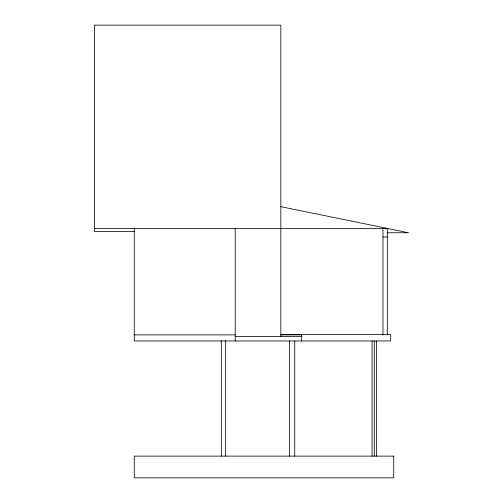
<?xml version="1.0" encoding="UTF-8"?>
<svg xmlns="http://www.w3.org/2000/svg" width="503" height="503" viewBox="0 0 503 503"><rect width="100%" height="100%" fill="white"/><g stroke="black" fill="none" stroke-linecap="round" stroke-linejoin="round"><path stroke-width="0.75" d="M94.419 228.412L387.316 228.412L387.316 335.055M134.364 231.455L94.419 231.455L94.419 25.15L280.844 25.15L280.844 336.62M387.316 232.751L408.581 232.751L280.844 206.683M382.965 237.026L387.316 237.026M280.36 334.533L390.705 334.533L390.705 340.965L134.251 340.965L134.251 228.412M134.251 334.879L235.215 334.879M280.586 334.879L301.706 334.879M235.215 336.62L301.706 336.62M382.965 228.412L382.965 335.055M376.451 340.965L376.451 456.12M374.276 340.965L374.276 456.12M372.101 340.965L372.101 456.12M301.706 334.533L301.706 340.965M294.752 340.965L294.752 456.12M289.539 340.965L289.539 456.12M235.215 228.412L235.215 340.965M225.658 340.644L225.658 456.12M221.314 340.644L221.314 456.12M393.73 456.12L134.251 456.12L134.251 477.85L393.73 477.85L393.73 456.12"/></g></svg>
